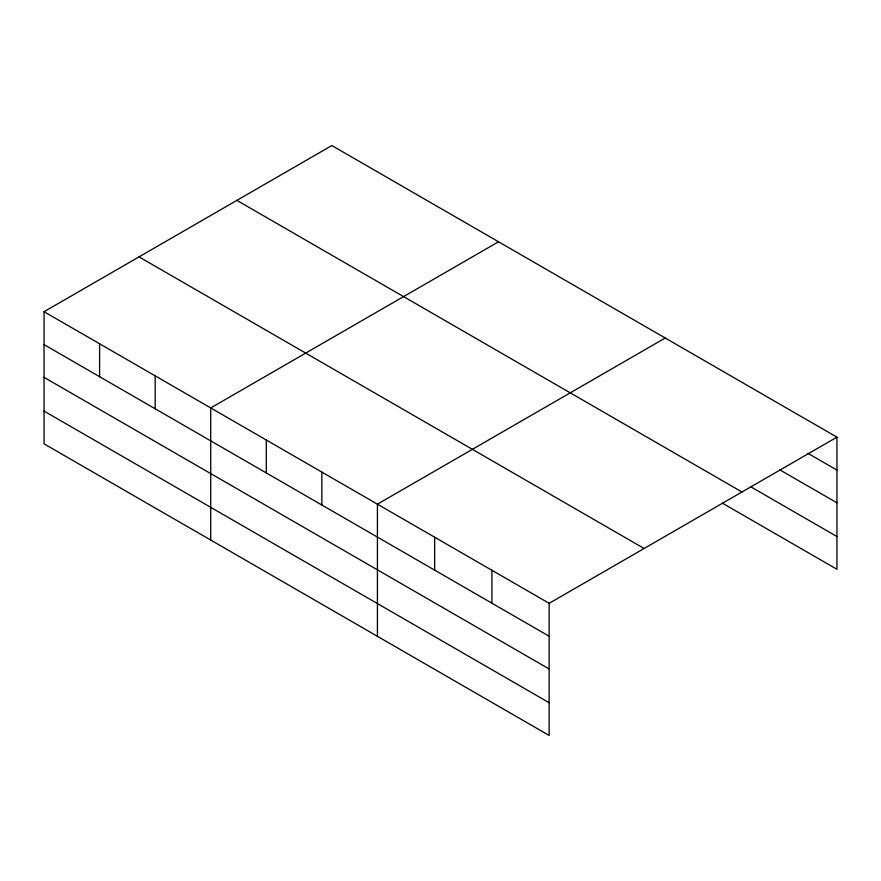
<?xml version="1.0" encoding="UTF-8"?>
<svg xmlns="http://www.w3.org/2000/svg" width="881" height="881" viewBox="0 0 881 881"><rect width="100%" height="100%" fill="white"/><g stroke="black" fill="none" stroke-linecap="round" stroke-linejoin="round"><path stroke-width="1.32" d="M44.05 311.709L549.149 603.32L549.149 735.448L44.05 443.837L44.05 311.709L331.851 145.552L836.95 437.163L836.95 569.291L722.464 503.194M498.536 241.779L210.735 407.936L210.735 540.075M665.221 338.018L377.42 504.174L377.42 636.302M549.149 603.32L836.95 437.163M807.745 453.219L836.95 470.08M779.707 469.771L836.95 502.82M750.502 486.642L836.95 536.551M236.879 200.383L741.978 491.994M139.022 256.878L644.121 548.489M44.05 344.625L549.149 636.236M44.05 377.365L549.149 668.976M44.05 411.097L549.149 702.719M491.906 570.271L491.906 603.188M434.663 537.223L434.663 570.139M321.851 472.095L321.851 505.011M266.293 440.015L266.293 472.932M155.177 375.868L155.177 408.784M99.608 343.788L99.608 376.705"/></g></svg>
